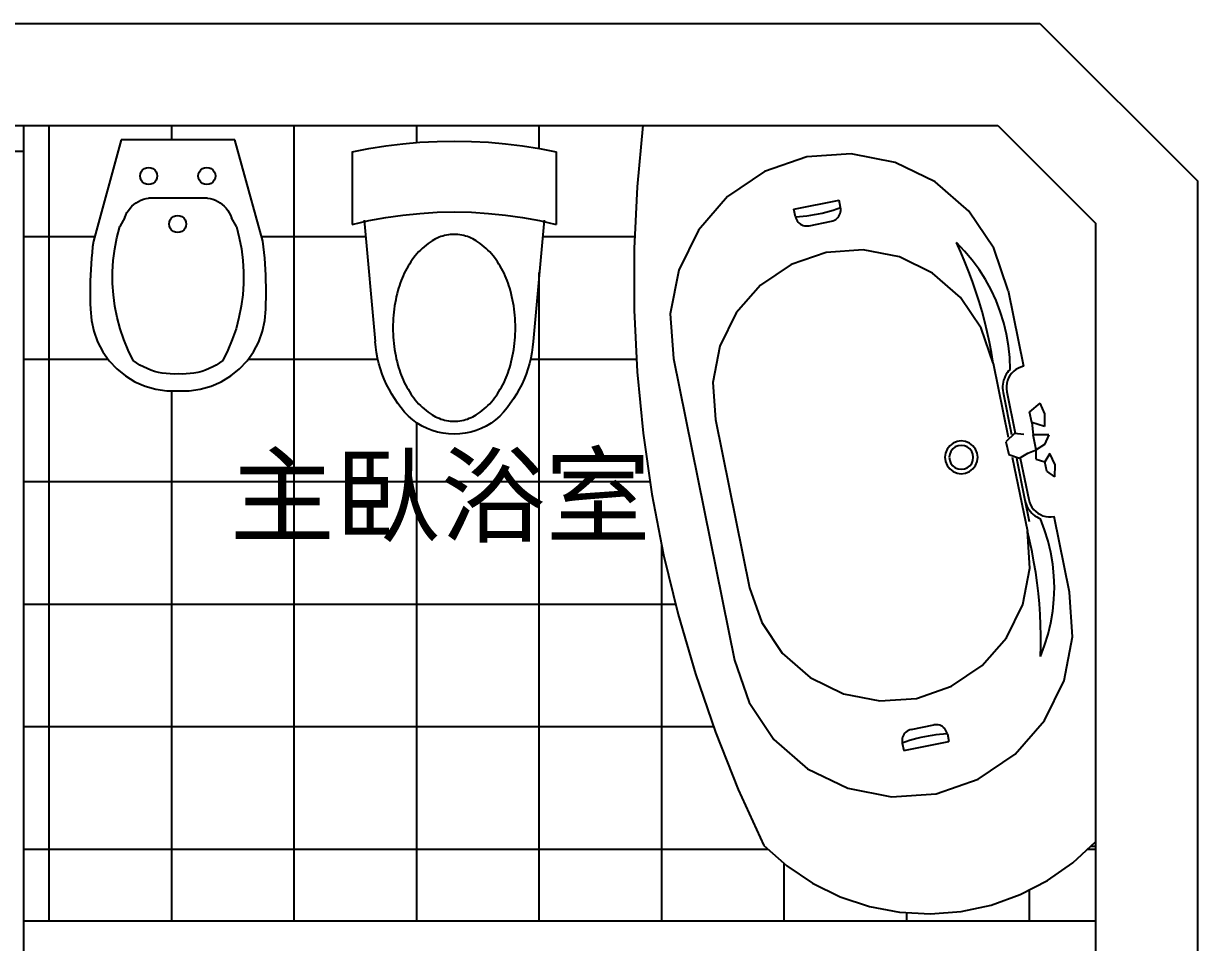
# Model space of a CAD drawing. Header units: centimetres. Extents: x 921 to 2601, y 2858 to 4336.
# Drawn here: x 1569.1 to 1873.4, y 4097.3 to 4335.5 of the extents above; entities that cross this region are included whole.
import ezdxf

# ---------------------------------------------------------------- set-up
doc = ezdxf.new("R2010")
doc.units = ezdxf.units.CM
doc.layers.add('文字', color=7, linetype='Continuous')
doc.layers.add('結構', color=7, linetype='Continuous')
doc.styles.get("Standard").update_dxf_attribs({"font": 'arial.ttf'})

msp = doc.modelspace()

# ---------------------------------------------------------------- hatches: boundary and pattern name
at = {"layer": '結構'}
h = msp.add_hatch(dxfattribs=at)
h.set_pattern_fill('NET', color=256, scale=10)
h.set_pattern_definition([(0, (-43.48, -926.724), (0, 31.75), []), (90, (-43.48, -926.724), (-31.75, 2e-15), [])])
h.paths.add_polyline_path([(1654.68, 4102.93), (1687.75, 4102.93), (1720.81, 4102.93), (1753.88, 4102.93), (1786.95, 4102.93), (1846.9, 4102.93), (1846.9, 4122.34), (1845.71, 4122.34), (1841.04, 4118.03), (1834.51, 4113.43), (1827.42, 4109.75), (1819.91, 4107.04), (1812.1, 4105.36), (1804.14, 4104.74), (1796.16, 4105.18), (1788.32, 4106.69), (1780.74, 4109.22), (1773.57, 4112.74), (1766.94, 4117.19), (1760.96, 4122.48), (1754.35, 4137.03), (1748.44, 4151.87), (1743.23, 4166.98), (1738.75, 4182.31), (1734.99, 4197.84), (1731.97, 4213.53), (1729.7, 4229.34), (1728.18, 4245.25), (1727.4, 4261.21), (1727.39, 4277.18), (1728.13, 4293.14), (1729.62, 4309.05), (1720.81, 4309.05), (1687.75, 4309.05), (1654.68, 4309.05), (1621.61, 4309.05), (1588.54, 4309.05), (1569.13, 4309.05), (1569.13, 4302.44), (1569.13, 4287.68), (1569.13, 4254.61), (1569.13, 4221.55), (1569.13, 4188.48), (1569.13, 4155.41), (1569.13, 4122.34), (1569.13, 4102.93), (1588.54, 4102.93), (1621.61, 4102.93)])
h.paths.add_polyline_path([(1666.18, 4237.06), (1664.93, 4238.83), (1663.5, 4241.33), (1662.31, 4243.96), (1661.38, 4246.7), (1660.72, 4249.5), (1660.42, 4251.65), (1660.29, 4253.08), (1657.47, 4284.15), (1654.3, 4283.43), (1654.3, 4302.28), (1658.66, 4303.12), (1663.04, 4303.81), (1667.45, 4304.35), (1671.87, 4304.73), (1676.31, 4304.96), (1680.75, 4305.04), (1685.19, 4304.96), (1689.62, 4304.73), (1694.05, 4304.35), (1698.46, 4303.81), (1702.84, 4303.12), (1707.2, 4302.28), (1707.2, 4283.43), (1703.99, 4284.16), (1701.17, 4253.08), (1700.98, 4250.93), (1700.45, 4248.09), (1699.65, 4245.32), (1698.59, 4242.63), (1697.28, 4240.06), (1695.1, 4236.63), (1693.1, 4234.19), (1690.91, 4232.29), (1688.43, 4230.8), (1685.74, 4229.75), (1682.9, 4229.17), (1679.87, 4229.08), (1677.13, 4229.4), (1674.36, 4230.22), (1671.76, 4231.49), (1669.42, 4233.19), (1667.4, 4235.27)], flags=16)
h.paths.add_polyline_path([(1614.95, 4240.73), (1612.09, 4240.32), (1609.2, 4240.3), (1606.31, 4240.32), (1603.45, 4240.73), (1600.67, 4241.51), (1598.03, 4242.67), (1595.56, 4244.17), (1593.31, 4245.99), (1591.34, 4248.1), (1589.66, 4250.45), (1588.32, 4253.01), (1587.33, 4255.73), (1586.72, 4258.55), (1586.47, 4261.83), (1586.39, 4265.11), (1586.41, 4268.06), (1586.51, 4271), (1586.7, 4273.94), (1586.97, 4276.87), (1587.24, 4279.06), (1594.47, 4305.36), (1609.2, 4305.36), (1623.94, 4305.36), (1631.17, 4279.06), (1631.44, 4276.87), (1631.71, 4273.94), (1631.89, 4271), (1632, 4268.06), (1632.01, 4265.11), (1631.94, 4261.83), (1631.68, 4258.55), (1631.07, 4255.73), (1630.09, 4253.01), (1628.74, 4250.45), (1627.07, 4248.1), (1625.09, 4245.99), (1622.85, 4244.17), (1620.38, 4242.67), (1617.73, 4241.51)], flags=16)
h.paths.add_polyline_path([(1616.19, 4192.57), (1740.68, 4192.57), (1740.68, 4230.76), (1616.19, 4230.76)], flags=24)

# ---------------------------------------------------------------- linework, layer by layer
for p, q in [((1112.8, 4335.51), (1832.54, 4335.51)), ((1832.54, 4335.51), (1873.36, 4294.69)), ((1555.91, 4309.05), (1569.13, 4309.05)), ((1569.13, 4309.05), (1569.13, 4302.44)), ((1569.13, 4309.05), (1588.54, 4309.05)), ((1588.54, 4309.05), (1621.61, 4309.05)), ((1621.61, 4309.05), (1654.68, 4309.05)), ((1654.68, 4309.05), (1687.75, 4309.05)), ((1687.75, 4309.05), (1720.81, 4309.05)), ((1720.81, 4309.05), (1729.62, 4309.05)), ((1729.62, 4309.05), (1728.13, 4293.14)), ((1729.62, 4309.05), (1821.59, 4309.05)), ((1821.59, 4309.05), (1846.9, 4283.73)), ((1594.47, 4305.36), (1587.24, 4279.06)), ((1609.2, 4305.36), (1594.47, 4305.36)), ((1623.94, 4305.36), (1609.2, 4305.36)), ((1631.17, 4279.06), (1623.94, 4305.36)), ((1671.87, 4304.73), (1676.31, 4304.96)), ((1676.31, 4304.96), (1680.75, 4305.04)), ((1680.75, 4305.04), (1685.19, 4304.96)), ((1685.19, 4304.96), (1689.62, 4304.73)), ((1562.52, 4302.44), (1569.13, 4302.44)), ((1569.13, 4302.44), (1569.13, 4287.68)), ((1654.3, 4302.28), (1658.66, 4303.12)), ((1654.3, 4302.28), (1654.3, 4283.43)), ((1658.66, 4303.12), (1663.04, 4303.81)), ((1663.04, 4303.81), (1667.45, 4304.35)), ((1667.45, 4304.35), (1671.87, 4304.73)), ((1689.62, 4304.73), (1694.05, 4304.35)), ((1694.05, 4304.35), (1698.46, 4303.81)), ((1698.46, 4303.81), (1702.84, 4303.12)), ((1702.84, 4303.12), (1707.2, 4302.28)), ((1707.2, 4302.28), (1707.2, 4283.43)), ((1772.11, 4300.91), (1761.18, 4297.16)), ((1783.64, 4301.71), (1772.11, 4300.91)), ((1794.99, 4299.5), (1783.64, 4301.71)), ((1805.38, 4294.43), (1794.99, 4299.5)), ((1599.36, 4295.99), (1599.43, 4296.56)), ((1599.43, 4295.41), (1599.36, 4295.99)), ((1599.43, 4296.56), (1599.65, 4297.1)), ((1599.65, 4297.1), (1600.01, 4297.56)), ((1600.01, 4297.56), (1600.47, 4297.91)), ((1600.47, 4297.91), (1601, 4298.13)), ((1601, 4298.13), (1601.57, 4298.2)), ((1601.57, 4298.2), (1602.15, 4298.13)), ((1602.15, 4298.13), (1602.68, 4297.91)), ((1602.68, 4297.91), (1603.14, 4297.56)), ((1603.14, 4297.56), (1603.5, 4297.1)), ((1603.5, 4297.1), (1603.72, 4296.56)), ((1603.72, 4296.56), (1603.79, 4295.99)), ((1603.79, 4295.99), (1603.72, 4295.41)), ((1614.42, 4295.99), (1614.5, 4296.56)), ((1614.5, 4295.41), (1614.42, 4295.99)), ((1614.5, 4296.56), (1614.72, 4297.1)), ((1614.72, 4297.1), (1615.07, 4297.56)), ((1615.07, 4297.56), (1615.53, 4297.91)), ((1615.53, 4297.91), (1616.07, 4298.13)), ((1616.07, 4298.13), (1616.64, 4298.2)), ((1616.64, 4298.2), (1617.21, 4298.13)), ((1617.21, 4298.13), (1617.75, 4297.91)), ((1617.75, 4297.91), (1618.21, 4297.56)), ((1618.21, 4297.56), (1618.56, 4297.1)), ((1618.56, 4297.1), (1618.78, 4296.56)), ((1618.78, 4296.56), (1618.86, 4295.99)), ((1618.86, 4295.99), (1618.78, 4295.41)), ((1761.18, 4297.16), (1751.6, 4290.7)), ((1599.65, 4294.88), (1599.43, 4295.41)), ((1600.01, 4294.42), (1599.65, 4294.88)), ((1600.47, 4294.07), (1600.01, 4294.42)), ((1601, 4293.84), (1600.47, 4294.07)), ((1601.57, 4293.77), (1601, 4293.84)), ((1602.15, 4293.84), (1601.57, 4293.77)), ((1602.68, 4294.07), (1602.15, 4293.84)), ((1603.14, 4294.42), (1602.68, 4294.07)), ((1603.5, 4294.88), (1603.14, 4294.42)), ((1603.72, 4295.41), (1603.5, 4294.88)), ((1614.72, 4294.88), (1614.5, 4295.41)), ((1615.07, 4294.42), (1614.72, 4294.88)), ((1615.53, 4294.07), (1615.07, 4294.42)), ((1616.07, 4293.84), (1615.53, 4294.07)), ((1616.64, 4293.77), (1616.07, 4293.84)), ((1617.21, 4293.84), (1616.64, 4293.77)), ((1617.75, 4294.07), (1617.21, 4293.84)), ((1618.21, 4294.42), (1617.75, 4294.07)), ((1618.56, 4294.88), (1618.21, 4294.42)), ((1618.78, 4295.41), (1618.56, 4294.88)), ((1728.13, 4293.14), (1727.39, 4277.18)), ((1814.1, 4286.84), (1805.38, 4294.43)), ((1873.36, 4294.69), (1873.36, 4074.24)), ((1598.93, 4289.39), (1599.56, 4289.7)), ((1599.56, 4289.7), (1600.21, 4289.95)), ((1600.21, 4289.95), (1600.89, 4290.14)), ((1600.89, 4290.14), (1601.57, 4290.27)), ((1616.83, 4290.27), (1601.57, 4290.27)), ((1616.83, 4290.27), (1617.52, 4290.14)), ((1617.52, 4290.14), (1618.2, 4289.95)), ((1618.2, 4289.95), (1618.86, 4289.7)), ((1618.86, 4289.7), (1619.49, 4289.39)), ((1751.6, 4290.7), (1744.01, 4281.98)), ((1768.79, 4287.36), (1780.46, 4289.73)), ((1780.85, 4287.79), (1780.46, 4289.73)), ((1569.13, 4287.68), (1569.13, 4254.61)), ((1595.95, 4286.49), (1596.33, 4287.08)), ((1596.33, 4287.08), (1596.76, 4287.63)), ((1596.76, 4287.63), (1597.24, 4288.14)), ((1597.24, 4288.14), (1597.76, 4288.61)), ((1597.76, 4288.61), (1598.33, 4289.03)), ((1598.33, 4289.03), (1598.93, 4289.39)), ((1619.49, 4289.39), (1620.09, 4289.02)), ((1620.09, 4289.02), (1620.66, 4288.6)), ((1620.66, 4288.6), (1621.18, 4288.13)), ((1621.18, 4288.13), (1621.66, 4287.61)), ((1621.66, 4287.61), (1622.09, 4287.05)), ((1622.09, 4287.05), (1622.47, 4286.46)), ((1671.85, 4286.3), (1676.3, 4286.57)), ((1676.3, 4286.57), (1680.75, 4286.66)), ((1680.75, 4286.66), (1685.2, 4286.57)), ((1685.2, 4286.57), (1689.65, 4286.3)), ((1769.18, 4285.42), (1768.79, 4287.36)), ((1776.08, 4286.37), (1777.05, 4286.6)), ((1777.05, 4286.6), (1778.01, 4286.86)), ((1778.01, 4286.86), (1778.96, 4287.15)), ((1778.96, 4287.15), (1779.91, 4287.46)), ((1779.91, 4287.46), (1780.85, 4287.79)), ((1780.76, 4286.25), (1780.86, 4286.63)), ((1780.9, 4287.4), (1780.85, 4287.79)), ((1780.86, 4286.63), (1780.9, 4287.01)), ((1780.9, 4287.01), (1780.9, 4287.4)), ((1820.56, 4277.26), (1814.1, 4286.84)), ((1595.37, 4285.22), (1594.09, 4282.89)), ((1595.37, 4285.22), (1595.63, 4285.87)), ((1595.63, 4285.87), (1595.95, 4286.49)), ((1606.87, 4283.54), (1606.94, 4284.11)), ((1606.94, 4282.96), (1606.87, 4283.54)), ((1606.94, 4284.11), (1607.17, 4284.65)), ((1607.17, 4284.65), (1607.52, 4285.11)), ((1607.52, 4285.11), (1607.98, 4285.46)), ((1607.98, 4285.46), (1608.51, 4285.68)), ((1608.51, 4285.68), (1609.09, 4285.76)), ((1609.09, 4285.76), (1609.66, 4285.68)), ((1609.66, 4285.68), (1610.2, 4285.46)), ((1610.2, 4285.46), (1610.65, 4285.11)), ((1610.65, 4285.11), (1611.01, 4284.65)), ((1611.01, 4284.65), (1611.23, 4284.11)), ((1611.23, 4284.11), (1611.3, 4283.54)), ((1611.3, 4283.54), (1611.23, 4282.96)), ((1622.47, 4286.46), (1622.79, 4285.83)), ((1622.79, 4285.83), (1623.05, 4285.18)), ((1624.32, 4282.87), (1623.05, 4285.18)), ((1654.3, 4283.43), (1658.64, 4284.41)), ((1657.44, 4284.53), (1660.29, 4253.08)), ((1658.64, 4284.41), (1663.02, 4285.22)), ((1663.02, 4285.22), (1667.42, 4285.85)), ((1667.42, 4285.85), (1671.85, 4286.3)), ((1689.65, 4286.3), (1694.07, 4285.85)), ((1694.07, 4285.85), (1698.48, 4285.22)), ((1698.48, 4285.22), (1702.86, 4284.41)), ((1704.03, 4284.53), (1701.17, 4253.08)), ((1702.86, 4284.41), (1707.2, 4283.43)), ((1769.18, 4285.42), (1770.18, 4285.48)), ((1769.18, 4285.42), (1769.29, 4285.04)), ((1769.29, 4285.04), (1769.44, 4284.68)), ((1769.44, 4284.68), (1769.63, 4284.35)), ((1769.63, 4284.35), (1769.87, 4284.04)), ((1769.87, 4284.04), (1770.15, 4283.77)), ((1770.15, 4283.77), (1770.46, 4283.53)), ((1770.18, 4285.48), (1771.17, 4285.57)), ((1770.46, 4283.53), (1770.79, 4283.34)), ((1771.17, 4285.57), (1772.16, 4285.68)), ((1772.16, 4285.68), (1773.15, 4285.81)), ((1772.69, 4283.09), (1778.53, 4284.28)), ((1773.15, 4285.81), (1774.13, 4285.97)), ((1774.13, 4285.97), (1775.11, 4286.16)), ((1775.11, 4286.16), (1776.08, 4286.37)), ((1778.53, 4284.28), (1778.9, 4284.38)), ((1778.9, 4284.38), (1779.26, 4284.53)), ((1779.26, 4284.53), (1779.6, 4284.73)), ((1779.6, 4284.73), (1779.91, 4284.97)), ((1779.91, 4284.97), (1780.18, 4285.24)), ((1780.18, 4285.24), (1780.42, 4285.55)), ((1780.42, 4285.55), (1780.61, 4285.89)), ((1780.61, 4285.89), (1780.76, 4286.25)), ((1846.9, 4283.73), (1846.9, 4123.45)), ((1593.34, 4280), (1594.09, 4282.89)), ((1607.17, 4282.43), (1606.94, 4282.96)), ((1607.52, 4281.97), (1607.17, 4282.43)), ((1607.98, 4281.62), (1607.52, 4281.97)), ((1608.51, 4281.39), (1607.98, 4281.62)), ((1609.09, 4281.32), (1608.51, 4281.39)), ((1609.66, 4281.39), (1609.09, 4281.32)), ((1610.2, 4281.62), (1609.66, 4281.39)), ((1610.65, 4281.97), (1610.2, 4281.62)), ((1611.01, 4282.43), (1610.65, 4281.97)), ((1611.23, 4282.96), (1611.01, 4282.43)), ((1624.32, 4282.89), (1624.32, 4282.87)), ((1624.32, 4282.87), (1625.06, 4280)), ((1678.25, 4280.55), (1677.77, 4280.42)), ((1678.74, 4280.65), (1678.25, 4280.55)), ((1679.24, 4280.74), (1678.74, 4280.65)), ((1679.73, 4280.79), (1679.24, 4280.74)), ((1680.23, 4280.83), (1679.73, 4280.79)), ((1680.73, 4280.84), (1680.23, 4280.83)), ((1681.23, 4280.83), (1680.73, 4280.84)), ((1681.73, 4280.79), (1681.23, 4280.83)), ((1682.23, 4280.74), (1681.73, 4280.79)), ((1682.72, 4280.65), (1682.23, 4280.74)), ((1683.21, 4280.55), (1682.72, 4280.65)), ((1683.69, 4280.42), (1683.21, 4280.55)), ((1744.01, 4281.98), (1738.94, 4271.59)), ((1770.79, 4283.34), (1771.16, 4283.19)), ((1771.16, 4283.19), (1771.53, 4283.09)), ((1771.53, 4283.09), (1771.92, 4283.04)), ((1771.92, 4283.04), (1772.31, 4283.04)), ((1772.31, 4283.04), (1772.69, 4283.09)), ((1587.06, 4277.6), (1586.9, 4276.14)), ((1587.24, 4279.06), (1587.06, 4277.6)), ((1592.78, 4277.07), (1593.34, 4280)), ((1625.06, 4280), (1625.62, 4277.07)), ((1631.35, 4277.6), (1631.17, 4279.06)), ((1631.5, 4276.14), (1631.35, 4277.6)), ((1672.94, 4277.65), (1672.45, 4277.22)), ((1673.45, 4278.06), (1672.94, 4277.65)), ((1673.97, 4278.46), (1673.45, 4278.06)), ((1674.5, 4278.84), (1673.97, 4278.46)), ((1675.04, 4279.2), (1674.5, 4278.84)), ((1675.47, 4279.45), (1675.04, 4279.2)), ((1675.91, 4279.69), (1675.47, 4279.45)), ((1676.36, 4279.9), (1675.91, 4279.69)), ((1676.82, 4280.1), (1676.36, 4279.9)), ((1677.29, 4280.27), (1676.82, 4280.1)), ((1677.77, 4280.42), (1677.29, 4280.27)), ((1684.17, 4280.27), (1683.69, 4280.42)), ((1684.64, 4280.1), (1684.17, 4280.27)), ((1685.1, 4279.9), (1684.64, 4280.1)), ((1685.55, 4279.69), (1685.1, 4279.9)), ((1685.99, 4279.45), (1685.55, 4279.69)), ((1686.42, 4279.2), (1685.99, 4279.45)), ((1686.97, 4278.84), (1686.42, 4279.2)), ((1687.5, 4278.46), (1686.97, 4278.84)), ((1688.02, 4278.06), (1687.5, 4278.46)), ((1688.52, 4277.65), (1688.02, 4278.06)), ((1689.01, 4277.22), (1688.52, 4277.65)), ((1813.02, 4276.51), (1810.9, 4278.71)), ((1812.03, 4276.23), (1810.9, 4278.71)), ((1586.77, 4274.67), (1586.65, 4273.2)), ((1586.9, 4276.14), (1586.77, 4274.67)), ((1592.41, 4274.11), (1592.78, 4277.07)), ((1625.62, 4277.07), (1625.99, 4274.11)), ((1631.64, 4274.67), (1631.5, 4276.14)), ((1631.75, 4273.2), (1631.64, 4274.67)), ((1670.26, 4274.82), (1669.87, 4274.29)), ((1670.66, 4275.33), (1670.26, 4274.82)), ((1671.08, 4275.82), (1670.66, 4275.33)), ((1671.52, 4276.31), (1671.08, 4275.82)), ((1671.98, 4276.77), (1671.52, 4276.31)), ((1672.45, 4277.22), (1671.98, 4276.77)), ((1689.49, 4276.77), (1689.01, 4277.22)), ((1689.94, 4276.31), (1689.49, 4276.77)), ((1690.38, 4275.82), (1689.94, 4276.31)), ((1690.8, 4275.33), (1690.38, 4275.82)), ((1691.21, 4274.82), (1690.8, 4275.33)), ((1691.6, 4274.29), (1691.21, 4274.82)), ((1727.39, 4277.18), (1727.4, 4261.21)), ((1777.13, 4276.2), (1768.06, 4273.09)), ((1786.69, 4276.87), (1777.13, 4276.2)), ((1796.1, 4275.03), (1786.69, 4276.87)), ((1804.71, 4270.83), (1796.1, 4275.03)), ((1813.1, 4273.72), (1812.03, 4276.23)), ((1814.98, 4274.18), (1813.02, 4276.51)), ((1824.31, 4266.33), (1820.56, 4277.26)), ((1586.56, 4271.73), (1586.48, 4270.26)), ((1586.65, 4273.2), (1586.56, 4271.73)), ((1592.23, 4271.13), (1592.41, 4274.11)), ((1625.99, 4274.11), (1626.17, 4271.13)), ((1631.85, 4271.73), (1631.75, 4273.2)), ((1631.92, 4270.26), (1631.85, 4271.73)), ((1668.12, 4271.38), (1667.81, 4270.77)), ((1668.44, 4271.99), (1668.12, 4271.38)), ((1668.78, 4272.59), (1668.44, 4271.99)), ((1669.13, 4273.17), (1668.78, 4272.59)), ((1669.5, 4273.75), (1669.13, 4273.17)), ((1669.87, 4274.29), (1669.5, 4273.75)), ((1691.96, 4273.75), (1691.6, 4274.29)), ((1692.33, 4273.17), (1691.96, 4273.75)), ((1692.69, 4272.59), (1692.33, 4273.17)), ((1693.02, 4271.99), (1692.69, 4272.59)), ((1693.35, 4271.38), (1693.02, 4271.99)), ((1693.65, 4270.77), (1693.35, 4271.38)), ((1738.94, 4271.59), (1736.72, 4260.24)), ((1768.06, 4273.09), (1760.12, 4267.73)), ((1814.11, 4271.19), (1813.1, 4273.72)), ((1816.79, 4271.72), (1814.98, 4274.18)), ((1818.42, 4269.14), (1816.79, 4271.72)), ((1586.43, 4268.79), (1586.4, 4267.32)), ((1586.48, 4270.26), (1586.43, 4268.79)), ((1592.24, 4268.15), (1592.23, 4271.13)), ((1626.17, 4271.13), (1626.16, 4268.15)), ((1631.97, 4268.79), (1631.92, 4270.26)), ((1632, 4267.32), (1631.97, 4268.79)), ((1666.99, 4268.88), (1666.75, 4268.24)), ((1667.25, 4269.52), (1666.99, 4268.88)), ((1667.52, 4270.15), (1667.25, 4269.52)), ((1667.81, 4270.77), (1667.52, 4270.15)), ((1693.94, 4270.15), (1693.65, 4270.77)), ((1694.21, 4269.52), (1693.94, 4270.15)), ((1694.47, 4268.88), (1694.21, 4269.52)), ((1694.71, 4268.24), (1694.47, 4268.88)), ((1811.94, 4264.53), (1804.71, 4270.83)), ((1815.06, 4268.63), (1814.11, 4271.19)), ((1815.95, 4266.06), (1815.06, 4268.63)), ((1819.89, 4266.46), (1818.42, 4269.14)), ((1586.4, 4267.32), (1586.4, 4265.85)), ((1586.4, 4265.85), (1586.41, 4264.38)), ((1592.45, 4265.18), (1592.24, 4268.15)), ((1626.16, 4268.15), (1625.96, 4265.18)), ((1632.01, 4265.85), (1632, 4267.32)), ((1632, 4264.38), (1632.01, 4265.85)), ((1665.93, 4265.49), (1665.75, 4264.7)), ((1666.14, 4266.28), (1665.93, 4265.49)), ((1666.33, 4266.94), (1666.14, 4266.28)), ((1666.53, 4267.59), (1666.33, 4266.94)), ((1666.75, 4268.24), (1666.53, 4267.59)), ((1694.93, 4267.59), (1694.71, 4268.24)), ((1695.14, 4266.94), (1694.93, 4267.59)), ((1695.33, 4266.28), (1695.14, 4266.94)), ((1695.53, 4265.49), (1695.33, 4266.28)), ((1695.72, 4264.7), (1695.53, 4265.49)), ((1760.12, 4267.73), (1753.82, 4260.5)), ((1816.77, 4263.46), (1815.95, 4266.06)), ((1821.17, 4263.69), (1819.89, 4266.46)), ((1824.31, 4266.33), (1828.3, 4246.66)), ((1586.41, 4264.38), (1586.44, 4262.9)), ((1586.44, 4262.9), (1586.5, 4261.43)), ((1592.84, 4262.22), (1592.45, 4265.18)), ((1593.43, 4259.29), (1592.84, 4262.22)), ((1625.56, 4262.22), (1624.98, 4259.29)), ((1625.96, 4265.18), (1625.56, 4262.22)), ((1631.91, 4261.43), (1631.96, 4262.9)), ((1631.96, 4262.9), (1632, 4264.38)), ((1665.29, 4262.31), (1665.17, 4261.5)), ((1665.42, 4263.11), (1665.29, 4262.31)), ((1665.58, 4263.91), (1665.42, 4263.11)), ((1665.75, 4264.7), (1665.58, 4263.91)), ((1695.89, 4263.91), (1695.72, 4264.7)), ((1696.04, 4263.11), (1695.89, 4263.91)), ((1696.18, 4262.31), (1696.04, 4263.11)), ((1696.29, 4261.5), (1696.18, 4262.31)), ((1817.29, 4256.59), (1811.94, 4264.53)), ((1817.54, 4260.84), (1816.77, 4263.46)), ((1822.26, 4260.84), (1821.17, 4263.69)), ((1586.5, 4261.43), (1586.72, 4258.55)), ((1594.2, 4256.41), (1593.43, 4259.29)), ((1624.98, 4259.29), (1624.21, 4256.41)), ((1631.68, 4258.55), (1631.91, 4261.43)), ((1664.99, 4259.89), (1664.93, 4259.08)), ((1665.08, 4260.7), (1664.99, 4259.89)), ((1665.17, 4261.5), (1665.08, 4260.7)), ((1696.39, 4260.7), (1696.29, 4261.5)), ((1696.47, 4259.89), (1696.39, 4260.7)), ((1696.53, 4259.08), (1696.47, 4259.89)), ((1727.4, 4261.21), (1728.18, 4245.25)), ((1736.72, 4260.24), (1737.53, 4248.71)), ((1753.82, 4260.5), (1749.62, 4251.89)), ((1818.24, 4258.21), (1817.54, 4260.84)), ((1823.17, 4257.93), (1822.26, 4260.84)), ((1586.72, 4258.55), (1587.33, 4255.73)), ((1595.15, 4253.58), (1594.2, 4256.41)), ((1624.21, 4256.41), (1623.25, 4253.58)), ((1631.07, 4255.73), (1631.68, 4258.55)), ((1664.86, 4257.45), (1664.85, 4256.64)), ((1664.85, 4256.64), (1664.86, 4255.83)), ((1664.89, 4258.27), (1664.86, 4257.45)), ((1664.93, 4259.08), (1664.89, 4258.27)), ((1696.58, 4258.27), (1696.53, 4259.08)), ((1696.61, 4257.45), (1696.58, 4258.27)), ((1696.62, 4256.64), (1696.61, 4257.45)), ((1696.61, 4255.83), (1696.62, 4256.64)), ((1820.41, 4247.52), (1817.29, 4256.59)), ((1818.88, 4255.56), (1818.24, 4258.21)), ((1823.87, 4254.96), (1823.17, 4257.93)), ((1569.13, 4254.61), (1569.13, 4221.55)), ((1587.33, 4255.73), (1588.32, 4253.01)), ((1596.29, 4250.82), (1595.15, 4253.58)), ((1623.25, 4253.58), (1622.12, 4250.82)), ((1630.09, 4253.01), (1631.07, 4255.73)), ((1660.42, 4251.65), (1660.29, 4253.08)), ((1664.86, 4255.83), (1664.89, 4255.02)), ((1664.89, 4255.02), (1664.93, 4254.21)), ((1664.93, 4254.21), (1664.99, 4253.4)), ((1664.99, 4253.4), (1665.08, 4252.59)), ((1696.39, 4252.59), (1696.47, 4253.4)), ((1696.47, 4253.4), (1696.53, 4254.21)), ((1696.53, 4254.21), (1696.58, 4255.02)), ((1696.58, 4255.02), (1696.61, 4255.83)), ((1701.17, 4253.08), (1701.05, 4251.65)), ((1819.45, 4252.89), (1818.88, 4255.56)), ((1824.38, 4251.95), (1823.87, 4254.96)), ((1588.32, 4253.01), (1589.66, 4250.45)), ((1589.66, 4250.45), (1591.34, 4248.1)), ((1597.6, 4248.14), (1596.29, 4250.82)), ((1622.12, 4250.82), (1620.81, 4248.14)), ((1627.07, 4248.1), (1628.74, 4250.45)), ((1628.74, 4250.45), (1630.09, 4253.01)), ((1660.62, 4250.22), (1660.42, 4251.65)), ((1660.88, 4248.8), (1660.62, 4250.22)), ((1665.08, 4252.59), (1665.17, 4251.78)), ((1665.17, 4251.78), (1665.29, 4250.98)), ((1665.29, 4250.98), (1665.42, 4250.17)), ((1665.42, 4250.17), (1665.58, 4249.38)), ((1695.89, 4249.38), (1696.04, 4250.17)), ((1696.04, 4250.17), (1696.18, 4250.98)), ((1696.18, 4250.98), (1696.29, 4251.78)), ((1696.29, 4251.78), (1696.39, 4252.59)), ((1700.85, 4250.22), (1700.58, 4248.8)), ((1701.05, 4251.65), (1700.85, 4250.22)), ((1749.62, 4251.89), (1747.79, 4242.48)), ((1819.96, 4250.21), (1819.45, 4252.89)), ((1820.41, 4247.52), (1819.96, 4250.21)), ((1824.69, 4248.91), (1824.38, 4251.95)), ((1591.34, 4248.1), (1593.31, 4245.99)), ((1598.43, 4247.54), (1597.6, 4248.14)), ((1599.31, 4247), (1598.43, 4247.54)), ((1600.21, 4246.5), (1599.31, 4247)), ((1619.1, 4247), (1618.19, 4246.5)), ((1619.97, 4247.54), (1619.1, 4247)), ((1620.81, 4248.14), (1619.97, 4247.54)), ((1625.09, 4245.99), (1627.07, 4248.1)), ((1661.22, 4247.4), (1660.88, 4248.8)), ((1661.61, 4246.01), (1661.22, 4247.4)), ((1665.58, 4249.38), (1665.75, 4248.58)), ((1665.75, 4248.58), (1665.93, 4247.79)), ((1665.93, 4247.79), (1666.14, 4247)), ((1666.14, 4247), (1666.33, 4246.34)), ((1695.14, 4246.34), (1695.33, 4247)), ((1695.33, 4247), (1695.53, 4247.79)), ((1695.53, 4247.79), (1695.72, 4248.58)), ((1695.72, 4248.58), (1695.89, 4249.38)), ((1700.25, 4247.4), (1699.85, 4246.01)), ((1700.58, 4248.8), (1700.25, 4247.4)), ((1737.53, 4248.71), (1753.4, 4170.5)), ((1820.41, 4247.52), (1824.32, 4228.28)), ((1824.79, 4245.86), (1824.69, 4248.91)), ((1593.31, 4245.99), (1595.56, 4244.17)), ((1595.56, 4244.17), (1598.03, 4242.67)), ((1601.15, 4246.07), (1600.21, 4246.5)), ((1602.1, 4245.69), (1601.15, 4246.07)), ((1603.08, 4245.36), (1602.1, 4245.69)), ((1604.08, 4245.1), (1603.08, 4245.36)), ((1605.09, 4244.9), (1604.08, 4245.1)), ((1606.11, 4244.76), (1605.09, 4244.9)), ((1607.14, 4244.69), (1606.11, 4244.76)), ((1608.17, 4244.67), (1607.14, 4244.69)), ((1609.2, 4244.72), (1608.17, 4244.67)), ((1610.23, 4244.67), (1609.2, 4244.72)), ((1611.26, 4244.69), (1610.23, 4244.67)), ((1612.29, 4244.76), (1611.26, 4244.69)), ((1613.31, 4244.9), (1612.29, 4244.76)), ((1614.32, 4245.1), (1613.31, 4244.9)), ((1615.32, 4245.36), (1614.32, 4245.1)), ((1616.3, 4245.69), (1615.32, 4245.36)), ((1617.26, 4246.07), (1616.3, 4245.69)), ((1618.19, 4246.5), (1617.26, 4246.07)), ((1620.38, 4242.67), (1622.85, 4244.17)), ((1622.85, 4244.17), (1625.09, 4245.99)), ((1662.08, 4244.65), (1661.61, 4246.01)), ((1662.61, 4243.31), (1662.08, 4244.65)), ((1666.33, 4246.34), (1666.53, 4245.69)), ((1666.53, 4245.69), (1666.75, 4245.04)), ((1666.75, 4245.04), (1666.99, 4244.4)), ((1666.99, 4244.4), (1667.25, 4243.76)), ((1694.21, 4243.76), (1694.47, 4244.4)), ((1694.47, 4244.4), (1694.71, 4245.04)), ((1694.71, 4245.04), (1694.93, 4245.69)), ((1694.93, 4245.69), (1695.14, 4246.34)), ((1699.39, 4244.65), (1698.86, 4243.31)), ((1699.85, 4246.01), (1699.39, 4244.65)), ((1728.18, 4245.25), (1729.7, 4229.34)), ((1823.52, 4244.11), (1823.3, 4243.62)), ((1823.78, 4244.59), (1823.52, 4244.11)), ((1824.08, 4245.04), (1823.78, 4244.59)), ((1824.42, 4245.47), (1824.08, 4245.04)), ((1824.76, 4244.28), (1824.4, 4243.64)), ((1824.79, 4245.86), (1824.42, 4245.47)), ((1825.2, 4244.86), (1824.76, 4244.28)), ((1825.72, 4245.38), (1825.2, 4244.86)), ((1826.3, 4245.82), (1825.72, 4245.38)), ((1826.93, 4246.19), (1826.3, 4245.82)), ((1827.6, 4246.47), (1826.93, 4246.19)), ((1828.3, 4246.66), (1827.6, 4246.47)), ((1598.03, 4242.67), (1600.67, 4241.51)), ((1600.67, 4241.51), (1603.45, 4240.73)), ((1614.95, 4240.73), (1617.73, 4241.51)), ((1617.73, 4241.51), (1620.38, 4242.67)), ((1663.2, 4241.99), (1662.61, 4243.31)), ((1663.86, 4240.71), (1663.2, 4241.99)), ((1667.25, 4243.76), (1667.52, 4243.13)), ((1667.52, 4243.13), (1667.81, 4242.51)), ((1667.81, 4242.51), (1668.12, 4241.9)), ((1668.12, 4241.9), (1668.44, 4241.29)), ((1668.44, 4241.29), (1668.78, 4240.7)), ((1692.69, 4240.7), (1693.02, 4241.29)), ((1693.02, 4241.29), (1693.35, 4241.9)), ((1693.35, 4241.9), (1693.65, 4242.51)), ((1693.65, 4242.51), (1693.94, 4243.13)), ((1693.94, 4243.13), (1694.21, 4243.76)), ((1698.27, 4241.99), (1697.61, 4240.71)), ((1698.86, 4243.31), (1698.27, 4241.99)), ((1747.79, 4242.48), (1748.45, 4232.92)), ((1822.9, 4242.05), (1822.85, 4241.51)), ((1822.85, 4241.51), (1822.85, 4240.96)), ((1822.85, 4240.96), (1822.89, 4240.42)), ((1822.99, 4242.58), (1822.9, 4242.05)), ((1823.12, 4243.1), (1822.99, 4242.58)), ((1823.3, 4243.62), (1823.12, 4243.1)), ((1823.94, 4242.26), (1823.84, 4241.54)), ((1823.84, 4241.54), (1823.85, 4240.81)), ((1824.12, 4242.97), (1823.94, 4242.26)), ((1824.4, 4243.64), (1824.12, 4242.97)), ((1603.45, 4240.73), (1606.31, 4240.32)), ((1606.31, 4240.32), (1609.2, 4240.3)), ((1609.2, 4240.3), (1612.09, 4240.32)), ((1612.09, 4240.32), (1614.95, 4240.73)), ((1664.57, 4239.45), (1663.86, 4240.71)), ((1665.34, 4238.24), (1664.57, 4239.45)), ((1666.18, 4237.06), (1665.34, 4238.24)), ((1668.78, 4240.7), (1669.13, 4240.11)), ((1669.13, 4240.11), (1669.5, 4239.53)), ((1669.5, 4239.53), (1669.87, 4238.99)), ((1669.87, 4238.99), (1670.26, 4238.47)), ((1670.26, 4238.47), (1670.66, 4237.96)), ((1670.66, 4237.96), (1671.08, 4237.46)), ((1690.38, 4237.46), (1690.8, 4237.96)), ((1690.8, 4237.96), (1691.21, 4238.47)), ((1691.21, 4238.47), (1691.6, 4238.99)), ((1691.6, 4238.99), (1691.96, 4239.53)), ((1691.96, 4239.53), (1692.33, 4240.11)), ((1692.33, 4240.11), (1692.69, 4240.7)), ((1696.12, 4238.24), (1695.29, 4237.06)), ((1696.9, 4239.45), (1696.12, 4238.24)), ((1697.61, 4240.71), (1696.9, 4239.45)), ((1822.89, 4240.42), (1822.97, 4239.89)), ((1822.97, 4239.89), (1825.19, 4228.98)), ((1823.85, 4240.81), (1823.94, 4240.08)), ((1823.94, 4240.08), (1826.13, 4229.33)), ((1666.99, 4235.87), (1666.18, 4237.06)), ((1667.91, 4234.75), (1666.99, 4235.87)), ((1671.08, 4237.46), (1671.52, 4236.98)), ((1671.52, 4236.98), (1671.98, 4236.51)), ((1671.98, 4236.51), (1672.45, 4236.06)), ((1672.45, 4236.06), (1672.94, 4235.63)), ((1672.94, 4235.63), (1673.45, 4235.22)), ((1673.45, 4235.22), (1673.97, 4234.82)), ((1673.97, 4234.82), (1674.5, 4234.45)), ((1686.97, 4234.45), (1687.5, 4234.82)), ((1687.5, 4234.82), (1688.02, 4235.22)), ((1688.02, 4235.22), (1688.52, 4235.63)), ((1688.52, 4235.63), (1689.01, 4236.06)), ((1689.01, 4236.06), (1689.49, 4236.51)), ((1689.49, 4236.51), (1689.94, 4236.98)), ((1689.94, 4236.98), (1690.38, 4237.46)), ((1694.48, 4235.87), (1693.56, 4234.75)), ((1695.29, 4237.06), (1694.48, 4235.87)), ((1832.47, 4237.13), (1829.86, 4234.84)), ((1830.41, 4232.13), (1829.86, 4234.84)), ((1832.47, 4237.13), (1833.75, 4234.31)), ((1668.91, 4233.71), (1667.91, 4234.75)), ((1670.01, 4232.77), (1668.91, 4233.71)), ((1671.17, 4231.92), (1670.01, 4232.77)), ((1672.41, 4231.17), (1671.17, 4231.92)), ((1674.5, 4234.45), (1675.04, 4234.09)), ((1675.04, 4234.09), (1675.47, 4233.83)), ((1675.47, 4233.83), (1675.91, 4233.6)), ((1675.91, 4233.6), (1676.36, 4233.38)), ((1676.36, 4233.38), (1676.82, 4233.19)), ((1676.82, 4233.19), (1677.29, 4233.01)), ((1677.29, 4233.01), (1677.77, 4232.86)), ((1677.77, 4232.86), (1678.25, 4232.74)), ((1678.25, 4232.74), (1678.74, 4232.63)), ((1678.74, 4232.63), (1679.24, 4232.55)), ((1679.24, 4232.55), (1679.73, 4232.49)), ((1679.73, 4232.49), (1680.23, 4232.45)), ((1680.23, 4232.45), (1680.73, 4232.44)), ((1680.73, 4232.44), (1681.23, 4232.45)), ((1681.23, 4232.45), (1681.73, 4232.49)), ((1681.73, 4232.49), (1682.23, 4232.55)), ((1682.23, 4232.55), (1682.72, 4232.63)), ((1682.72, 4232.63), (1683.21, 4232.74)), ((1683.21, 4232.74), (1683.69, 4232.86)), ((1683.69, 4232.86), (1684.17, 4233.01)), ((1684.17, 4233.01), (1684.64, 4233.19)), ((1684.64, 4233.19), (1685.1, 4233.38)), ((1685.1, 4233.38), (1685.55, 4233.6)), ((1685.55, 4233.6), (1685.99, 4233.83)), ((1685.99, 4233.83), (1686.42, 4234.09)), ((1686.42, 4234.09), (1686.97, 4234.45)), ((1690.29, 4231.92), (1689.06, 4231.17)), ((1691.46, 4232.77), (1690.29, 4231.92)), ((1692.55, 4233.71), (1691.46, 4232.77)), ((1693.56, 4234.75), (1692.55, 4233.71)), ((1748.45, 4232.92), (1757.3, 4189.3)), ((1830.41, 4232.13), (1830.79, 4228.95)), ((1833.71, 4231.04), (1830.41, 4232.13)), ((1833.75, 4234.31), (1833.71, 4231.04)), ((1673.71, 4230.54), (1672.41, 4231.17)), ((1675.05, 4230.01), (1673.71, 4230.54)), ((1676.44, 4229.6), (1675.05, 4230.01)), ((1677.85, 4229.32), (1676.44, 4229.6)), ((1679.29, 4229.15), (1677.85, 4229.32)), ((1680.73, 4229.11), (1679.29, 4229.15)), ((1682.18, 4229.15), (1680.73, 4229.11)), ((1683.61, 4229.32), (1682.18, 4229.15)), ((1685.03, 4229.6), (1683.61, 4229.32)), ((1686.41, 4230.01), (1685.03, 4229.6)), ((1687.76, 4230.54), (1686.41, 4230.01)), ((1689.06, 4231.17), (1687.76, 4230.54)), ((1729.7, 4229.34), (1731.97, 4213.53)), ((1825.96, 4229.29), (1823.66, 4227.12)), ((1828.37, 4228.98), (1825.96, 4229.29)), ((1834.85, 4228.89), (1830.79, 4228.95)), ((1831.58, 4225.06), (1830.79, 4228.95)), ((1834.85, 4228.89), (1833.72, 4226.37)), ((1809.15, 4226.07), (1808.48, 4225.2)), ((1810.03, 4226.75), (1809.15, 4226.07)), ((1810.6, 4225.77), (1809.95, 4225.27)), ((1811.05, 4227.17), (1810.03, 4226.75)), ((1811.35, 4226.08), (1810.6, 4225.77)), ((1812.15, 4227.32), (1811.05, 4227.17)), ((1812.15, 4226.18), (1811.35, 4226.08)), ((1813.25, 4227.17), (1812.15, 4227.32)), ((1812.96, 4226.08), (1812.15, 4226.18)), ((1813.7, 4225.77), (1812.96, 4226.08)), ((1814.27, 4226.75), (1813.25, 4227.17)), ((1814.35, 4225.27), (1813.7, 4225.77)), ((1815.15, 4226.07), (1814.27, 4226.75)), ((1815.82, 4225.2), (1815.15, 4226.07)), ((1823.66, 4227.12), (1824.45, 4223.8)), ((1833.72, 4226.37), (1831.58, 4225.06)), ((1808.05, 4224.17), (1807.91, 4223.08)), ((1807.91, 4223.08), (1808.05, 4221.98)), ((1808.48, 4225.2), (1808.05, 4224.17)), ((1809.15, 4223.88), (1809.04, 4223.08)), ((1809.04, 4223.08), (1809.15, 4222.27)), ((1809.46, 4224.63), (1809.15, 4223.88)), ((1809.95, 4225.27), (1809.46, 4224.63)), ((1814.84, 4224.63), (1814.35, 4225.27)), ((1815.15, 4223.88), (1814.84, 4224.63)), ((1815.26, 4223.08), (1815.15, 4223.88)), ((1815.15, 4222.27), (1815.26, 4223.08)), ((1816.25, 4224.17), (1815.82, 4225.2)), ((1816.39, 4223.08), (1816.25, 4224.17)), ((1816.25, 4221.98), (1816.39, 4223.08)), ((1824.45, 4223.8), (1827.26, 4222.86)), ((1825.36, 4223.15), (1829.26, 4203.91)), ((1826.43, 4222.84), (1828.64, 4211.94)), ((1827.26, 4222.86), (1829.43, 4224.17)), ((1827.43, 4222.89), (1829.62, 4212.13)), ((1829.43, 4224.17), (1831.58, 4225.06)), ((1831.55, 4222.58), (1831.58, 4225.06)), ((1835.12, 4224.1), (1833.8, 4221.89)), ((1836.43, 4221.11), (1835.12, 4224.1)), ((1569.13, 4221.55), (1569.13, 4188.48)), ((1808.05, 4221.98), (1808.48, 4220.96)), ((1808.48, 4220.96), (1809.15, 4220.08)), ((1809.15, 4222.27), (1809.46, 4221.52)), ((1809.15, 4220.08), (1810.03, 4219.4)), ((1809.46, 4221.52), (1809.95, 4220.88)), ((1809.95, 4220.88), (1810.6, 4220.38)), ((1810.6, 4220.38), (1811.35, 4220.07)), ((1811.35, 4220.07), (1812.15, 4219.97)), ((1812.15, 4219.97), (1812.96, 4220.07)), ((1812.96, 4220.07), (1813.7, 4220.38)), ((1813.7, 4220.38), (1814.35, 4220.88)), ((1814.27, 4219.4), (1815.15, 4220.08)), ((1814.35, 4220.88), (1814.84, 4221.52)), ((1814.84, 4221.52), (1815.15, 4222.27)), ((1815.15, 4220.08), (1815.82, 4220.96)), ((1815.82, 4220.96), (1816.25, 4221.98)), ((1831.55, 4222.58), (1833.8, 4221.89)), ((1834.29, 4219.52), (1833.8, 4221.89)), ((1836.36, 4218.01), (1836.43, 4221.11)), ((1810.03, 4219.4), (1811.05, 4218.98)), ((1811.05, 4218.98), (1812.15, 4218.84)), ((1812.15, 4218.84), (1813.25, 4218.98)), ((1813.25, 4218.98), (1814.27, 4219.4)), ((1836.36, 4218.01), (1834.29, 4219.52)), ((1731.97, 4213.53), (1734.99, 4197.84)), ((1828.64, 4211.94), (1828.77, 4211.41)), ((1828.64, 4211.94), (1829.75, 4206.47)), ((1828.77, 4211.41), (1828.95, 4210.9)), ((1828.95, 4210.9), (1829.16, 4210.4)), ((1829.62, 4212.13), (1829.81, 4211.43)), ((1829.81, 4211.43), (1830.09, 4210.76)), ((1830.09, 4210.76), (1830.46, 4210.13)), ((1829.16, 4210.4), (1829.42, 4209.92)), ((1829.42, 4209.92), (1829.71, 4209.46)), ((1829.71, 4209.46), (1830.04, 4209.03)), ((1830.04, 4209.03), (1830.4, 4208.63)), ((1830.4, 4208.63), (1830.8, 4208.26)), ((1830.46, 4210.13), (1830.9, 4209.55)), ((1830.8, 4208.26), (1831.22, 4207.92)), ((1830.9, 4209.55), (1831.42, 4209.03)), ((1831.22, 4207.92), (1831.68, 4207.62)), ((1831.42, 4209.03), (1832, 4208.59)), ((1831.68, 4207.62), (1832.15, 4207.36)), ((1832, 4208.59), (1832.64, 4208.23)), ((1832.64, 4208.23), (1833.31, 4207.95)), ((1833.31, 4207.95), (1834.02, 4207.77)), ((1834.02, 4207.77), (1834.74, 4207.67)), ((1834.74, 4207.67), (1835.47, 4207.68)), ((1835.47, 4207.68), (1836.2, 4207.77)), ((1840.19, 4188.11), (1836.2, 4207.77)), ((1832.15, 4207.36), (1832.65, 4207.14)), ((1833.74, 4204.29), (1832.65, 4207.14)), ((1829.93, 4194.34), (1829.26, 4203.91)), ((1829.9, 4201.25), (1829.26, 4203.91)), ((1834.64, 4201.38), (1833.74, 4204.29)), ((1835.35, 4198.41), (1834.64, 4201.38)), ((1830.47, 4198.59), (1829.9, 4201.25)), ((1830.98, 4195.91), (1830.47, 4198.59)), ((1835.86, 4195.4), (1835.35, 4198.41)), ((1734.99, 4197.84), (1738.75, 4182.31)), ((1831.43, 4193.22), (1830.98, 4195.91)), ((1836.16, 4192.36), (1835.86, 4195.4)), ((1828.09, 4184.94), (1829.93, 4194.34)), ((1831.81, 4190.52), (1831.43, 4193.22)), ((1836.26, 4189.31), (1836.16, 4192.36)), ((1757.3, 4189.3), (1760.42, 4180.24)), ((1832.12, 4187.81), (1831.81, 4190.52)), ((1836.16, 4186.26), (1836.26, 4189.31)), ((1569.13, 4188.48), (1569.13, 4155.41)), ((1832.38, 4185.1), (1832.12, 4187.81)), ((1835.86, 4183.22), (1836.16, 4186.26)), ((1840.99, 4176.58), (1840.19, 4188.11)), ((1823.89, 4176.32), (1828.09, 4184.94)), ((1832.56, 4182.38), (1832.38, 4185.1)), ((1835.36, 4180.21), (1835.86, 4183.22)), ((1738.75, 4182.31), (1743.23, 4166.98)), ((1760.42, 4180.24), (1765.77, 4172.29)), ((1832.68, 4179.65), (1832.56, 4182.38)), ((1834.65, 4177.24), (1835.36, 4180.21)), ((1832.74, 4176.93), (1832.68, 4179.65)), ((1833.75, 4174.33), (1834.65, 4177.24)), ((1817.59, 4169.09), (1823.89, 4176.32)), ((1832.66, 4171.48), (1833.75, 4174.33)), ((1832.66, 4171.48), (1832.73, 4174.2)), ((1832.73, 4174.2), (1832.74, 4176.93)), ((1838.77, 4165.23), (1840.99, 4176.58)), ((1765.77, 4172.29), (1773, 4166)), ((1753.4, 4170.5), (1757.15, 4159.57)), ((1809.65, 4163.74), (1817.59, 4169.09)), ((1743.23, 4166.98), (1748.44, 4151.87)), ((1773, 4166), (1781.61, 4161.79)), ((1833.7, 4154.85), (1838.77, 4165.23)), ((1781.61, 4161.79), (1791.02, 4159.96)), ((1800.58, 4160.62), (1809.65, 4163.74)), ((1757.15, 4159.57), (1763.61, 4149.98)), ((1791.02, 4159.96), (1800.58, 4160.62)), ((1569.13, 4155.41), (1569.13, 4122.34)), ((1799.18, 4152.55), (1805.02, 4153.73)), ((1805.4, 4153.78), (1805.02, 4153.73)), ((1805.79, 4153.78), (1805.4, 4153.78)), ((1806.18, 4153.73), (1805.79, 4153.78)), ((1806.56, 4153.64), (1806.18, 4153.73)), ((1806.92, 4153.49), (1806.56, 4153.64)), ((1807.25, 4153.29), (1806.92, 4153.49)), ((1807.56, 4153.06), (1807.25, 4153.29)), ((1807.84, 4152.78), (1807.56, 4153.06)), ((1808.08, 4152.48), (1807.84, 4152.78)), ((1826.11, 4146.13), (1833.7, 4154.85)), ((1748.44, 4151.87), (1754.35, 4137.03)), ((1763.61, 4149.98), (1772.33, 4142.39)), ((1796.86, 4150.2), (1796.81, 4149.81)), ((1796.81, 4149.81), (1796.81, 4149.42)), ((1796.95, 4150.58), (1796.86, 4150.2)), ((1797.1, 4150.94), (1796.95, 4150.58)), ((1797.3, 4151.27), (1797.1, 4150.94)), ((1797.53, 4151.58), (1797.3, 4151.27)), ((1797.81, 4151.86), (1797.53, 4151.58)), ((1798.75, 4149.68), (1797.8, 4149.37)), ((1798.11, 4152.1), (1797.81, 4151.86)), ((1798.45, 4152.29), (1798.11, 4152.1)), ((1798.81, 4152.44), (1798.45, 4152.29)), ((1799.7, 4149.96), (1798.75, 4149.68)), ((1799.18, 4152.55), (1798.81, 4152.44)), ((1800.66, 4150.22), (1799.7, 4149.96)), ((1801.63, 4150.46), (1800.66, 4150.22)), ((1802.6, 4150.67), (1801.63, 4150.46)), ((1803.58, 4150.85), (1802.6, 4150.67)), ((1804.56, 4151.01), (1803.58, 4150.85)), ((1805.55, 4151.15), (1804.56, 4151.01)), ((1806.54, 4151.26), (1805.55, 4151.15)), ((1807.53, 4151.35), (1806.54, 4151.26)), ((1808.53, 4151.41), (1807.53, 4151.35)), ((1808.27, 4152.14), (1808.08, 4152.48)), ((1808.42, 4151.78), (1808.27, 4152.14)), ((1808.53, 4151.41), (1808.42, 4151.78)), ((1808.53, 4151.41), (1808.92, 4149.46)), ((1796.81, 4149.42), (1796.86, 4149.04)), ((1797.8, 4149.37), (1796.86, 4149.04)), ((1796.86, 4149.04), (1797.25, 4147.09)), ((1797.25, 4147.09), (1808.92, 4149.46)), ((1816.53, 4139.67), (1826.11, 4146.13)), ((1772.33, 4142.39), (1782.72, 4137.32)), ((1805.6, 4135.91), (1816.53, 4139.67)), ((1754.35, 4137.03), (1760.96, 4122.48)), ((1782.72, 4137.32), (1794.07, 4135.11)), ((1794.07, 4135.11), (1805.6, 4135.91)), ((1569.13, 4122.34), (1569.13, 4102.93)), ((1760.96, 4122.48), (1766.94, 4117.19)), ((1841.04, 4118.03), (1846.9, 4123.45)), ((1845.83, 4122.34), (1846.9, 4122.34)), ((1846.9, 4123.45), (1846.9, 4122.34)), ((1846.9, 4122.34), (1846.9, 4102.93)), ((1766.94, 4117.19), (1773.57, 4112.74)), ((1834.51, 4113.43), (1841.04, 4118.03)), ((1827.42, 4109.75), (1834.51, 4113.43)), ((1773.57, 4112.74), (1780.74, 4109.22)), ((1780.74, 4109.22), (1788.32, 4106.69)), ((1812.1, 4105.36), (1819.91, 4107.04)), ((1819.91, 4107.04), (1827.42, 4109.75)), ((1788.32, 4106.69), (1796.16, 4105.18)), ((1796.16, 4105.18), (1804.14, 4104.74)), ((1804.14, 4104.74), (1812.1, 4105.36)), ((1569.13, 4102.93), (1588.54, 4102.93)), ((1569.13, 4102.93), (1569.13, 4048.92)), ((1588.54, 4102.93), (1621.61, 4102.93)), ((1621.61, 4102.93), (1654.68, 4102.93)), ((1654.68, 4102.93), (1687.75, 4102.93)), ((1687.75, 4102.93), (1720.81, 4102.93)), ((1720.81, 4102.93), (1753.88, 4102.93)), ((1753.88, 4102.93), (1786.95, 4102.93)), ((1786.95, 4102.93), (1846.9, 4102.93)), ((1846.9, 4102.93), (1846.9, 4074.7))]:
    msp.add_line(p, q, dxfattribs=at)

# ---------------------------------------------------------------- texts
at = {"layer": '文字'}
msp.add_text('主臥浴室', height=20, dxfattribs=at).set_placement((1622.55, 4203.2))

doc.saveas('drawing.dxf')
